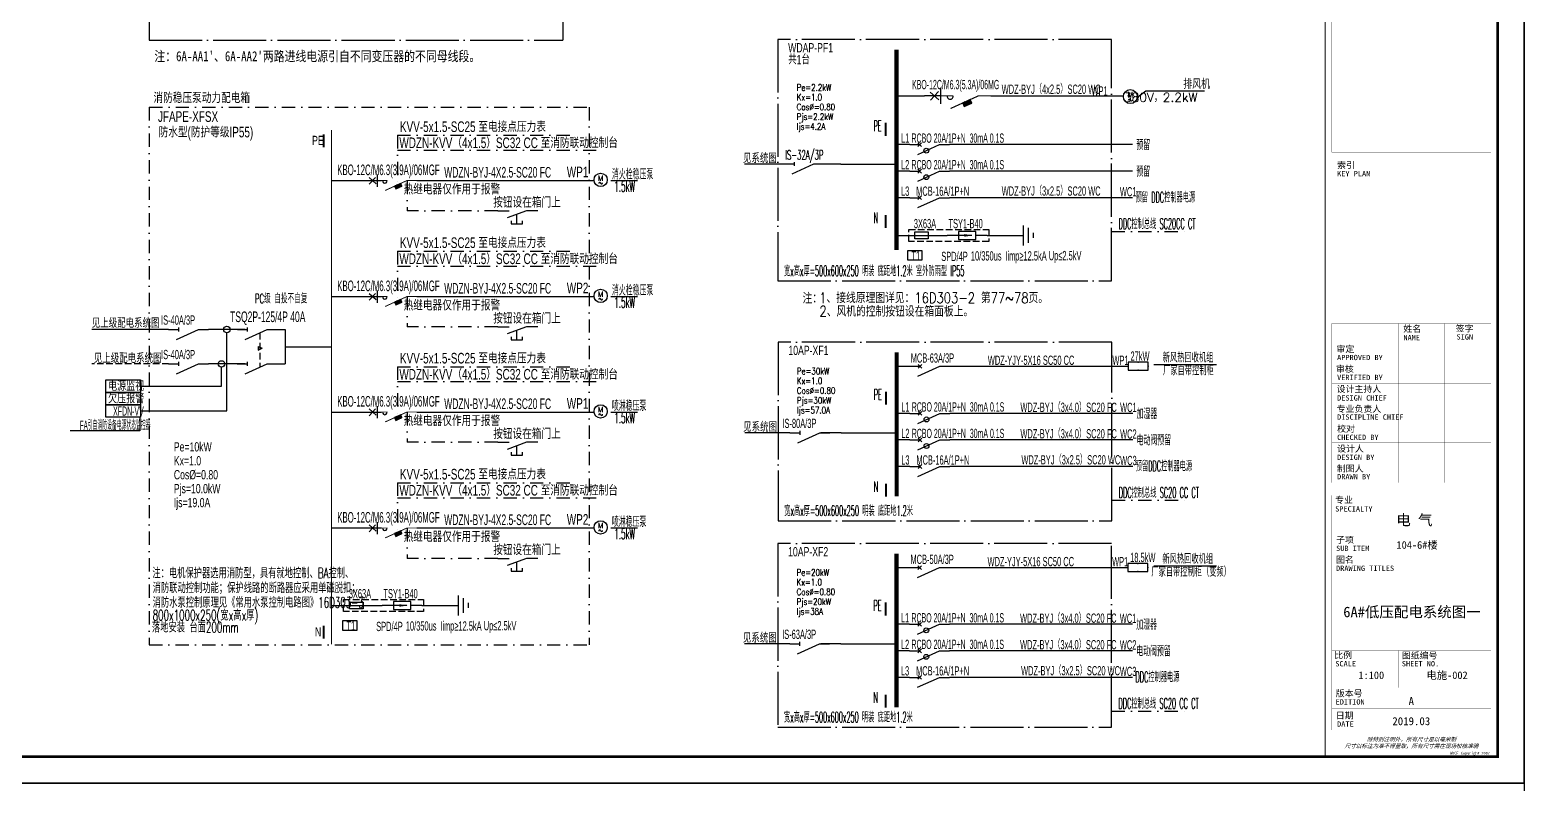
# Model space of a CAD drawing. Extents: x -127004 to 341119, y -13158 to 456864.
# Drawn here: x -37617 to 18714, y 186961 to 215355 of the extents above; entities that cross this region are included whole.
import ezdxf
from ezdxf.enums import TextEntityAlignment as Align

# ---------------------------------------------------------------- set-up
doc = ezdxf.new("R2010")
doc.units = 0
doc.header["$LTSCALE"] = 1000
for name, pattern in [('CONTINOUS', [0]), ('DASH', [0.35, 0.25, -0.1]), ('DASHDOT', [1, 0.5, -0.25, 0, -0.25]), ('DOTE', [2.42, 2, -0.2, 0.02, -0.2]), ('HIDDEN', [0.375, 0.25, -0.125])]:
    doc.linetypes.add(name, pattern=pattern)
doc.layers.get('0').update_dxf_attribs({"linetype": 'CONTINUOUS'})
doc.layers.get('Defpoints').update_dxf_attribs({"linetype": 'CONTINUOUS'})
for name, color, linetype in [('D-TEXT', 7, 'CONTINUOUS'), ('DIM-箱柜', 3, 'CONTINUOUS'), ('DOTLN', 2, 'DASH'), ('DQ', 7, 'CONTINOUS'), ('EL-1', 4, 'DASH'), ('EL-TEXT', 3, 'CONTINUOUS'), ('ELEMENT', 3, 'CONTINUOUS'), ('EQUIP-动力', 3, 'CONTINUOUS'), ('EQUIP-箱柜', 3, 'CONTINUOUS'), ('EQUIP-通讯', 3, 'CONTINUOUS'), ('SHEBEI', 7, 'CONTINUOUS'), ('SIG_TEXT', 7, 'CONTINUOUS'), ('SL', 6, 'CONTINUOUS'), ('TEL_TEXT', 3, 'CONTINUOUS'), ('TEL_TITLE', 7, 'CONTINUOUS'), ('WIRE', 4, 'CONTINUOUS'), ('WIRE-照明', 1, 'CONTINUOUS'), ('内审意见修改', 2, 'CONTINUOUS'), ('字', 7, 'CONTINUOUS')]:
    doc.layers.add(name, color=color, linetype=linetype)
doc.layers.add('内审要求修改2.10', color=6, linetype='CONTINUOUS', plot=False)
doc.styles.add('_COMPLEX', font='ros.shx', dxfattribs={"width": 0.6, "bigfont": 'jd.shx'})
doc.styles.add('_HZTXT', font='ROMANS2', dxfattribs={"width": 0.8, "bigfont": 'HZDF2'})
doc.styles.add('_TCH_DIM', font='SIMPLEX', dxfattribs={"bigfont": 'GBCBIG'})
doc.styles.add('_TCH_LABEL', font='COMPLEX', dxfattribs={"bigfont": 'GBCBIG'})
doc.styles.add('_TEL_DIM', font='ROMANS2', dxfattribs={"width": 0.8, "height": 3.5, "bigfont": 'HZDF2'})
doc.styles.add('B', font='ROMANS2', dxfattribs={"width": 0.8, "bigfont": 'HZDF2'})
doc.styles.add('DIM_FONT', font='ROMANS', dxfattribs={"bigfont": 'HZTXT'})
doc.styles.add('HZDX', font='ros.shx', dxfattribs={"width": 0.75, "height": 500, "bigfont": 'jd.shx'})
doc.styles.get("Standard").update_dxf_attribs({"font": 'GBENOR', "bigfont": 'GBCBIG'})
doc.styles.add('华文细黑', font='STXIHEI.TTF')
doc.styles.add('图签信息$0$hwxh', font='STXIHEI.TTF')
doc.styles.add('图签信息$0$华文细黑', font='STXIHEI.TTF', dxfattribs={"height": 10})
doc.styles.add('黑体', font='simhei.ttf', dxfattribs={"width": 0.8})

# ---------------------------------------------------------------- blocks, each defined once
blk = doc.blocks.new('$element$00000525')
for points in [[(0, 0), (0, -0.25)], [(-0.25, -0.2), (0, -0.75), (0, -1)], [(-0.047, -0.203), (0.047, -0.297)], [(0.047, -0.203), (-0.047, -0.297)]]:
    blk.add_lwpolyline(points)
blk.add_circle((-0.151, -0.417), 0.0615)
at = {"flags": 9}
blk.add_attdef('S', (0, 0), '', height=0.00000667, dxfattribs=at)
blk = doc.blocks.new('M_M7')
for p, q in [((-0.25, -0.2), (0, -0.75)), ((-0.047, -0.297), (0.047, -0.203)), ((-0.047, -0.203), (0.047, -0.297))]:
    blk.add_line(p, q)
for points in [[(0, 0), (0, -0.25)], [(0, -0.75), (0, -1)]]:
    blk.add_lwpolyline(points)
at = {"width": 0.8, "flags": 9}
blk.add_attdef('S', (0.25, -0.5), '', height=0.2, dxfattribs=at)
blk = doc.blocks.new('SADF AGF AERG AER GER')
at = {"layer": 'DIM-箱柜'}
blk.add_lwpolyline([(-462150, -1228514), (-378050, -1228514), (-378050, -1287914), (-462150, -1287914)], close=True, dxfattribs=at)
blk = doc.blocks.new('$equip$00001413')
for p, q in [((0.75, 0.6), (-0.75, 0.6)), ((-0.75, 0.6), (-0.75, 0)), ((-0.75, 0), (0.75, 0)), ((0.75, 0), (0.75, 0.6))]:
    blk.add_line(p, q)
for p in [(-0.75, 0.3), (0, 0.6), (0, 0), (0.75, 0.3)]:
    blk.add_point(p)
at = {"style": '_TCH_LABEL', "flags": 9}
blk.add_attdef('A', (0, 0), '', height=0.00002, dxfattribs=at)
blk = doc.blocks.new('A$C6873132B')
at = {"layer": 'DIM-箱柜'}
blk.add_blockref('SADF AGF AERG AER GER', (378050, 1287914), dxfattribs=at)
blk = doc.blocks.new('M_M8')
for p, q in [((-0.25, -0.2), (0, -0.75)), ((0.05, -0.25), (-0.05, -0.25))]:
    blk.add_line(p, q)
for points in [[(0, 0), (0, -0.25)], [(0, -0.75), (0, -1)]]:
    blk.add_lwpolyline(points)
at = {"style": 'DIM_FONT', "width": 0.8, "flags": 9}
blk.add_attdef('S', (0.25, -0.5), '', height=0.2, dxfattribs=at)
blk = doc.blocks.new('$element$00000577')
at = {"const_width": 0.0233}
for points in [[(0, 0), (0, -0.25)], [(-0.25, -0.2), (0, -0.75), (0, -1)]]:
    blk.add_lwpolyline(points, dxfattribs=at)
blk.add_arc((-0.008, -0.192), 0.0589, 81.8699, 278.1301)
at = {"flags": 9}
blk.add_attdef('S', (0, 0), '', height=0.00000667, dxfattribs=at)
blk = doc.blocks.new('A$C06496FC3')
h = blk.add_hatch()
h.set_pattern_fill('ANSI31', color=256, scale=10, style=0)
h.set_pattern_definition([(45, (-201584.4355, -30791.5509), (-0.707106781, 0.707106781), [])])
h.paths.add_polyline_path([(-567, -212), (-614, -109), (-841, -212), (-794, -315)])
blk.add_lwpolyline([(-794, -315), (-567, -212), (-614, -109), (-841, -212)], close=True)
at = {"layer": 'DQ'}
for p, q in [((-1500, 0), (-1979, 0)), ((-1810, 115), (-1545, -119)), ((-1555, 133), (-1796, -124)), ((-1500, 225), (-1500, -234))]:
    blk.add_line(p, q, dxfattribs=at)
at = {"layer": 'ELEMENT', "xscale": 1500, "yscale": 1500, "zscale": 1500, "rotation": 90}
blk.add_blockref('$element$00000577', (-1500, 0), dxfattribs=at)
blk = doc.blocks.new('$equip$00001811')
blk.add_circle((0, 0), 0.5)
for centre, radius, start, end in [((-0.07, -0.27), 0.0768, 17.2272, 184.2164), ((0.07, -0.23), 0.0769, 197.2591, 5.1179)]:
    blk.add_arc(centre, radius, start, end)
at = {"color": 7, "style": '_TEL_DIM'}
blk.add_attdef('$TEXT$', text='', height=0.4, dxfattribs=at).set_placement((0, 0.14), align=Align.MIDDLE_CENTER)
at = {"color": 7, "style": '_TEL_DIM', "flags": 1}
blk.add_attdef('A', text='', height=0.00002, dxfattribs=at).set_placement((0, 0), align=Align.MIDDLE_CENTER)
blk = doc.blocks.new('$element$00000544')
at = {"color": 0}
for points in [[(-0.25, -0.333), (-0.324, -0.333), (-0.324, -0.617), (-0.25, -0.617)], [(0, -1), (0, -0.721), (-0.176, -0.235)], [(0, 0), (0, -0.283)], [(-0.324, -0.478), (-0.087, -0.478)]]:
    blk.add_lwpolyline(points, dxfattribs=at)
at = {"color": 0, "flags": 9}
blk.add_attdef('S', (0, 0), '', height=0.00000667, dxfattribs=at)
blk = doc.blocks.new('M_M24')
for p, q in [((-0.25, -0.375), (0.25, -0.375)), ((-0.1875, -0.5), (0.1875, -0.5)), ((-0.0625, -0.625), (0.0625, -0.625))]:
    blk.add_line(p, q)
blk.add_lwpolyline([(0, 0), (0, -0.375)])
at = {"width": 0.8, "flags": 9}
blk.add_attdef('S', (0.25, -0.5), '', height=0.2, dxfattribs=at)
blk = doc.blocks.new('M_M17')
for p, q in [((-0.1, -0.717), (-0.1, -0.283)), ((-0.1, -0.283), (0.1, -0.283)), ((0.1, -0.283), (0.1, -0.717)), ((0.1, -0.717), (-0.1, -0.717)), ((0, -0.383), (0, -0.717))]:
    blk.add_line(p, q)
for points in [[(0, 0), (0, -0.283)], [(0, -0.717), (0, -1)]]:
    blk.add_lwpolyline(points)
for points in [[(-0.033, -0.567), (0.033, -0.567), (0, -0.367), (0.033, -0.567)], [(0.033, -0.567), (0, -0.367), (-0.033, -0.567), (0.033, -0.567)], [(0, -0.367), (-0.033, -0.567), (0.033, -0.567), (0, -0.367)]]:
    blk.add_solid(points)
at = {"width": 0.8, "flags": 9}
blk.add_attdef('S', (0.25, -0.5), '', height=0.2, dxfattribs=at)
blk = doc.blocks.new('T1')
at = {"layer": 'DOTLN', "linetype": 'DASH', "elevation": -4260}
blk.add_lwpolyline([(42028, 231032), (45043, 231032), (45043, 230576), (42028, 230576)], close=True, dxfattribs=at)
at = {"layer": 'ELEMENT', "elevation": -4260}
blk.add_lwpolyline([(42254, 230674), (42254, 230934), (42764, 230934), (42764, 230674)], close=True, dxfattribs=at)
at = {"layer": 'TEL_TEXT', "ltscale": 2}
blk.add_lwpolyline([(41994, 230241), (42528, 230241), (42528, 229865), (41994, 229865)], close=True, dxfattribs=at)
at = {"layer": 'WIRE-照明'}
for p, q in [((41567, 230804), (42330, 230804)), ((42330, 230804), (43480, 230804)), ((44980, 230804), (45793, 230804))]:
    blk.add_line(p, q, dxfattribs=at)
at = {"layer": 'ELEMENT', "yscale": 1500, "zscale": 1500}
for name, p, xscale, rotation in [('M_M24', (45793, 230804), 1500, 90), ('M_M17', (44980, 230804), -1500, 270)]:
    blk.add_blockref(name, p, dxfattribs=dict(at, xscale=xscale, rotation=rotation))
at = {"layer": 'TEL_TEXT', "ltscale": 2, "style": '_COMPLEX'}
for s, width, p in [('3X63A      TSY1-B40', 0.5, (42222, 231075)), ('T1', 0.6, (42135, 229861)), ('SPD/4P', 0.6, (43255, 229838)), ('10/350us', 0.6, (44372, 229857)), ('Iimp≥12.5kA', 0.6, (45671, 229858)), ('Up≤2.5kV', 0.6, (47309, 229868))]:
    blk.add_text(s, height=350, dxfattribs=dict(at, width=width)).set_placement(p)
blk = doc.blocks.new('图签信息$0$WDCE Copyright200X')
at = {"const_width": 0.016}
blk.add_lwpolyline([(-10.6, 1.26, 1), (-11.4, 1.26, 1)], format="xyb", close=True, dxfattribs=at)
at = {"style": '图签信息$0$华文细黑'}
for s, p in [('WDCE ', (-11.46, 0.5)), ('     Copyright ', (-3.51, 0.5))]:
    blk.add_text(s, height=1, dxfattribs=at).set_placement(p, align=Align.BOTTOM_RIGHT)
blk.add_text('c', height=0.6, dxfattribs=at).set_placement((-11.04, 1.35), align=Align.MIDDLE_CENTER)
blk.add_attdef('200X', text='', height=1, dxfattribs=at).set_placement((-0.45, 0.5), align=Align.BOTTOM_RIGHT)
blk = doc.blocks.new('图签信息$0$logo2')
h = blk.add_hatch(color=7)
h.paths.add_polyline_path([(19.02, -7.36), (15.84, -7.36), (15.84, -3.97), (18.97, -3.97), (18.97, -4.24), (16.46, -4.24), (16.46, -5.45), (18.81, -5.45), (18.81, -5.69), (16.47, -5.69), (16.47, -7.12), (19.02, -7.12)])
edge = h.paths.add_edge_path()
edge.add_spline(control_points=[(15.26, -4.21), (15.26, -4.21), (15.13, -4.65), (15.13, -4.65), (15.13, -4.65), (14.62, -4.1), (13.73, -4.1), (13.04, -4.1), (12.07, -4.54), (12.08, -5.62), (12.08, -6.49), (12.77, -7.16), (13.73, -7.17), (14.66, -7.17), (15.23, -6.68), (15.23, -6.68), (15.23, -6.68), (15.16, -7.11), (15.16, -7.11), (13.63, -7.7), (11.42, -7.29), (11.41, -5.64), (11.4, -3.72), (14.16, -3.66), (15.26, -4.21)], knot_values=[0, 0, 0, 0, 1, 1, 1, 2, 2, 2, 3, 3, 3, 4, 4, 4, 5, 5, 5, 6, 6, 6, 7, 7, 7, 8, 8, 8, 8], degree=3, periodic=0)
edge = h.paths.add_edge_path(flags=16)
edge.add_spline(control_points=[(10.23, -5.57), (10.23, -5.16), (10.12, -4.83), (9.9, -4.58), (9.63, -4.27), (9.23, -4.12), (8.69, -4.12), (8.69, -4.12), (7.64, -4.12), (7.64, -4.12), (7.64, -4.12), (7.64, -7.1), (7.64, -7.1), (7.64, -7.1), (8.66, -7.1), (8.66, -7.1), (9.13, -7.1), (9.52, -6.93), (9.82, -6.6), (10.09, -6.31), (10.23, -5.96), (10.23, -5.57)], knot_values=[0, 0, 0, 0, 1, 1, 1, 2, 2, 2, 3, 3, 3, 4, 4, 4, 5, 5, 5, 6, 6, 6, 7, 7, 7, 7], degree=3, periodic=0)
edge = h.paths.add_edge_path()
edge.add_spline(control_points=[(10.92, -5.51), (10.92, -5.96), (10.72, -6.37), (10.34, -6.72), (9.92, -7.1), (9.41, -7.29), (8.82, -7.29), (8.82, -7.29), (7.03, -7.29), (7.03, -7.29), (7.03, -7.29), (7.03, -3.92), (7.03, -3.92), (7.03, -3.92), (9.1, -3.92), (9.1, -3.92), (9.59, -3.92), (10.01, -4.06), (10.36, -4.34), (10.73, -4.64), (10.92, -5.03), (10.92, -5.51)], knot_values=[0, 0, 0, 0, 1, 1, 1, 2, 2, 2, 3, 3, 3, 4, 4, 4, 5, 5, 5, 6, 6, 6, 7, 7, 7, 7], degree=3, periodic=0)
at = {"lineweight": 0}
blk.add_lwpolyline([(19.02, -7.36), (15.84, -7.36), (15.84, -3.97), (18.97, -3.97), (18.97, -4.24), (16.46, -4.24), (16.46, -5.45), (18.81, -5.45), (18.81, -5.69), (16.47, -5.69), (16.47, -7.12), (19.02, -7.12), (19.02, -7.36)], dxfattribs=at)
for points, knots in [([(10.92, -5.51), (10.92, -5.96), (10.72, -6.37), (10.34, -6.72), (9.92, -7.1), (9.41, -7.29), (8.82, -7.29), (8.82, -7.29), (7.03, -7.29), (7.03, -7.29), (7.03, -7.29), (7.03, -3.92), (7.03, -3.92), (7.03, -3.92), (9.1, -3.92), (9.1, -3.92), (9.59, -3.92), (10.01, -4.06), (10.36, -4.34), (10.73, -4.64), (10.92, -5.03), (10.92, -5.51)], [0, 0, 0, 0, 1, 1, 1, 2, 2, 2, 3, 3, 3, 4, 4, 4, 5, 5, 5, 6, 6, 6, 7, 7, 7, 7]), ([(15.26, -4.21), (15.26, -4.21), (15.13, -4.65), (15.13, -4.65), (15.13, -4.65), (14.62, -4.1), (13.73, -4.1), (13.04, -4.1), (12.07, -4.54), (12.08, -5.62), (12.08, -6.49), (12.77, -7.16), (13.73, -7.17), (14.66, -7.17), (15.23, -6.68), (15.23, -6.68), (15.23, -6.68), (15.16, -7.11), (15.16, -7.11), (13.63, -7.7), (11.42, -7.29), (11.41, -5.64), (11.4, -3.72), (14.16, -3.66), (15.26, -4.21)], [0, 0, 0, 0, 1, 1, 1, 2, 2, 2, 3, 3, 3, 4, 4, 4, 5, 5, 5, 6, 6, 6, 7, 7, 7, 8, 8, 8, 8]), ([(10.23, -5.57), (10.23, -5.16), (10.12, -4.83), (9.9, -4.58), (9.63, -4.27), (9.23, -4.12), (8.69, -4.12), (8.69, -4.12), (7.64, -4.12), (7.64, -4.12), (7.64, -4.12), (7.64, -7.1), (7.64, -7.1), (7.64, -7.1), (8.66, -7.1), (8.66, -7.1), (9.13, -7.1), (9.52, -6.93), (9.82, -6.6), (10.09, -6.31), (10.23, -5.96), (10.23, -5.57)], [0, 0, 0, 0, 1, 1, 1, 2, 2, 2, 3, 3, 3, 4, 4, 4, 5, 5, 5, 6, 6, 6, 7, 7, 7, 7])]:
    blk.add_open_spline(points, degree=3, knots=knots, dxfattribs=at)
blk = doc.blocks.new('图签信息$0$logo1')
h = blk.add_hatch(color=8)
edge = h.paths.add_edge_path()
edge.add_spline(control_points=[(3.86, -5.21), (3.63, -5.88), (3.39, -6.56), (3.39, -6.56), (3.39, -6.56), (2.5, -3.91), (2.5, -3.91), (2.5, -3.91), (1.8, -3.91), (1.69, -3.91), (2.02, -4.39), (2.95, -7.27), (2.95, -7.27), (2.95, -7.27), (3.44, -7.27), (3.44, -7.27), (3.44, -7.27), (4.03, -5.66), (4.03, -5.66), (4.03, -5.66), (3.86, -5.21), (3.86, -5.21)], knot_values=[0, 0, 0, 0, 1, 1, 1, 2, 2, 2, 3, 3, 3, 4, 4, 4, 5, 5, 5, 6, 6, 6, 7, 7, 7, 7], degree=3, periodic=0)
h = blk.add_hatch(color=7)
edge = h.paths.add_edge_path()
edge.add_spline(control_points=[(6.04, -3.91), (6.09, -4.1), (5.2, -6.56), (5.2, -6.56), (5.2, -6.56), (4.3, -3.91), (4.3, -3.91), (4.3, -3.91), (3.6, -3.91), (3.49, -3.91), (3.82, -4.39), (4.75, -7.27), (4.75, -7.27), (4.75, -7.27), (5.24, -7.27), (5.24, -7.27), (5.24, -7.27), (6.33, -4.3), (6.33, -4.3), (6.33, -4.3), (6.48, -3.91), (6.48, -3.91), (6.48, -3.91), (6.21, -3.91), (6.04, -3.91)], knot_values=[0, 0, 0, 0, 1, 1, 1, 2, 2, 2, 3, 3, 3, 4, 4, 4, 5, 5, 5, 6, 6, 6, 7, 7, 7, 8, 8, 8, 8], degree=3, periodic=0)
at = {"color": 8, "lineweight": 0}
blk.add_open_spline([(3.86, -5.21), (3.63, -5.88), (3.39, -6.56), (3.39, -6.56), (3.39, -6.56), (2.5, -3.91), (2.5, -3.91), (2.5, -3.91), (1.8, -3.91), (1.69, -3.91), (2.02, -4.39), (2.95, -7.27), (2.95, -7.27), (2.95, -7.27), (3.44, -7.27), (3.44, -7.27), (3.44, -7.27), (4.03, -5.66), (4.03, -5.66), (4.03, -5.66), (3.86, -5.21), (3.86, -5.21)], degree=3, knots=[0, 0, 0, 0, 1, 1, 1, 2, 2, 2, 3, 3, 3, 4, 4, 4, 5, 5, 5, 6, 6, 6, 7, 7, 7, 7], dxfattribs=at)
at = {"lineweight": 0}
blk.add_open_spline([(6.04, -3.91), (6.09, -4.1), (5.2, -6.56), (5.2, -6.56), (5.2, -6.56), (4.3, -3.91), (4.3, -3.91), (4.3, -3.91), (3.6, -3.91), (3.49, -3.91), (3.82, -4.39), (4.75, -7.27), (4.75, -7.27), (4.75, -7.27), (5.24, -7.27), (5.24, -7.27), (5.24, -7.27), (6.33, -4.3), (6.33, -4.3), (6.33, -4.3), (6.48, -3.91), (6.48, -3.91), (6.48, -3.91), (6.21, -3.91), (6.04, -3.91)], degree=3, knots=[0, 0, 0, 0, 1, 1, 1, 2, 2, 2, 3, 3, 3, 4, 4, 4, 5, 5, 5, 6, 6, 6, 7, 7, 7, 8, 8, 8, 8], dxfattribs=at)
blk.add_blockref('图签信息$0$logo2', (0, 0))
blk = doc.blocks.new('图签信息$0$时间-logo')
at = {"layer": 'Defpoints', "lineweight": 0}
blk.add_lwpolyline([(0, -23.46), (-21.17, -23.46), (-21.17, 0), (0, 0), (0, -23.46)], dxfattribs=at)
blk.add_blockref('图签信息$0$logo1', (-20.97, 0))
at = {"style": '图签信息$0$hwxh'}
for s, height, p in [('华通设计顾问工程有限公司 ', 1.15, (-19.73, -9.05)), ('WALTON DESIGN & CONSULTING ENGINEERING CO., LTD.', 0.5, (-19.5, -10.1)), ('地址:北京市西城区西直门南小街135号西派国际3号楼 100035', 0.5, (-19.48, -11.94)), ('Address: Building No.3 C-Park, No.135 Xizhimen South Street, ', 0.47, (-19.48, -12.83)), ('Xicheng District, Beijing 100035, China ', 0.47, (-16.69, -13.72)), ('电话 Tel：                        （8610）83957395 ', 0.5, (-19.56, -14.91)), ('传真 Fax：                      （8610）83957590 ', 0.5, (-19.48, -15.8)), ('主页 Web：                      www.WDCE.com ', 0.5, (-19.48, -16.69)), ('邮件 E-mail：                    office@WDCE.com ', 0.5, (-19.48, -17.58)), ('资质号 Licence No.：    建筑甲级 A111010265 ', 0.5, (-19.48, -18.47)), ('   规划甲级 101195', 0.5, (-12.6, -19.36))]:
    blk.add_text(s, height=height, dxfattribs=at).set_placement(p)
blk = doc.blocks.new('图签信息')
at = {"const_width": 0.5}
for points in [[(-65, 574), (-65, 500.5), (0, 500.5), (0, 574)], [(-65, 0), (0, 0), (0, 500.5), (-65, 500.5)]]:
    blk.add_lwpolyline(points, close=True, dxfattribs=at)
at = {"const_width": 0.05}
for points in [[(-65, 566.5), (0, 566.5)], [(-39.14, 566.5), (-39.14, 500.5)], [(-19.1, 566.5), (-19.1, 500.5)], [(-65, 560.5), (0, 560.5)], [(-65, 554.5), (0, 554.5)], [(-65, 548.5), (0, 548.5)], [(-65, 542.5), (0, 542.5)], [(-65, 536.5), (0, 536.5)], [(-65, 530.5), (0, 530.5)], [(-65, 524.5), (0, 524.5)], [(-65, 518.5), (0, 518.5)], [(-65, 512.5), (0, 512.5)], [(-65, 512.5), (0, 512.5)], [(-65, 506.5), (0, 506.5)], [(-65, 500.5), (0, 500.5)], [(-62.5, 450.87), (-2.5, 450.87)], [(-62.5, 440.87), (-2.5, 440.87)], [(-2.5, 407.85), (-2.5, 436.12), (-62.5, 436.12), (-62.5, 407.85)], [(-62.5, 407.85), (-2.5, 407.85)], [(-62.5, 404.92), (-62.5, 227.83)], [(-62.5, 404.92), (-2.5, 404.92)], [(-62.5, 227.83), (-2.5, 227.83), (-2.5, 404.92)], [(-57.5, 338.36), (-7.5, 338.36)], [(-57.5, 288.83), (-7.5, 288.83)], [(-57.5, 234.85), (-7.5, 234.85)], [(-62.5, 227.83), (-2.5, 227.83)], [(-62.5, 217.74), (-2.5, 217.74)], [(-62.5, 103.26), (-2.5, 103.26), (-2.5, 163.26), (-62.5, 163.26), (-62.5, 103.26)], [(-37.5, 163.26), (-37.5, 103.26)], [(-20, 163.26), (-20, 103.26)], [(-62.5, 155.76), (-2.5, 155.76)], [(-62.5, 148.26), (-2.5, 148.26)], [(-62.5, 140.76), (-2.5, 140.76)], [(-62.5, 133.26), (-2.5, 133.26)], [(-62.5, 125.76), (-2.5, 125.76)], [(-62.5, 118.26), (-2.5, 118.26)], [(-62.5, 110.76), (-2.5, 110.76)], [(-62.5, 98.5), (-2.5, 98.5), (-2.5, 10), (-62.5, 10), (-62.5, 98.5)], [(-62.5, 83.5), (-2.5, 83.5)], [(-62.5, 76), (-2.5, 76)], [(-62.5, 40), (-2.5, 40)], [(-37.5, 40), (-37.5, 26)], [(-62.5, 26), (-2.5, 26)], [(-62.5, 18), (-2.5, 18)]]:
    blk.add_lwpolyline(points, dxfattribs=at)
at = {"ltscale": 0.001, "xscale": 2.834689937531525, "yscale": 2.834689937531525, "zscale": 2.834689937531525}
blk.add_blockref('图签信息$0$时间-logo', (-2.5, 404.92), dxfattribs=at)
blk.add_blockref('图签信息$0$WDCE Copyright200X', (-2.5, 0)).add_auto_attribs({'200X': '2007'})
at = {"style": '图签信息$0$华文细黑'}
for s, height, p in [('COUNTERSIGN', 2, (-32.5, 569.6)), ('会签栏', 2.4, (-32.5, 573))]:
    blk.add_text(s, height=height, dxfattribs=at).set_placement(p, align=Align.TOP_CENTER)
for s, height, p in [('签字', 2.4, (-37.22, 564.63)), ('SIGN', 2, (-30.32, 563.88)), ('日期', 2.4, (-17.79, 564.58)), ('DATE', 2, (-10.96, 563.7)), ('总图', 2.4, (-63, 559.5)), ('建筑', 2.4, (-63, 553.5)), ('结构', 2.4, (-63, 547.5)), ('给排水', 2.4, (-63, 541.5)), ('暖通', 2.4, (-63, 535.5)), ('电气', 2.4, (-63, 529.5)), ('景观', 2.4, (-63, 523.5)), ('室内', 2.4, (-63, 517.5)), ('方案', 2.4, (-63, 511.5)), ('绿色', 2.4, (-63, 505.5)), ('项目名称', 2.4, (-60.5, 498)), ('PROJECT NAME', 2, (-60.5, 494.08)), ('设计号', 2.4, (-60.54, 457.48)), ('PROJECT NO.', 2, (-60.5, 453.97)), ('阶段', 2.4, (-60.5, 447.47)), ('STAGE', 2, (-60.5, 443.97)), ('委托方', 2, (-60.9, 434.86)), ('CLIENT', 2, (-60.9, 431.86)), ('设计方', 2, (-60.5, 403.83)), ('DESIGNER', 2, (-60.5, 400.83)), ('KEY PLAN', 2, (-60.5, 220.74)), ('索引', 2.4, (-60.5, 224.14)), ('姓名', 2.4, (-35.5, 162.47)), ('NAME', 2, (-35.5, 158.96)), ('签字', 2.4, (-15.81, 162.57)), ('SIGN', 2, (-15.5, 159.2)), ('审定', 2.4, (-60.73, 154.81)), ('审核', 2.4, (-60.95, 147.29)), ('APPROVED BY', 2, (-60.5, 151.44)), ('VERIFIED BY', 2, (-60.5, 143.91)), ('设计主持人', 2.4, (-60.68, 139.76)), ('DESIGN CHIEF', 2, (-60.5, 136.19)), ('专业负责人', 2.4, (-60.67, 132.26)), ('校对', 2.4, (-60.5, 124.76)), ('DISCIPLINE CHIEF', 2, (-60.5, 128.98)), ('CHECKED BY', 2, (-60.5, 121.37)), ('设计人', 2.4, (-60.5, 117.26)), ('DESIGN BY', 2, (-60.5, 113.83)), ('制图人', 2.4, (-60.61, 109.76)), ('DRAWN BY', 2, (-60.5, 106.5)), ('专业', 2.4, (-61.23, 97.93)), ('SPECIALTY', 2, (-61.23, 94.38)), ('SUB ITEM', 2, (-60.88, 79.5)), ('子项', 2.4, (-60.88, 82.92)), ('图名', 2.4, (-60.91, 75.41)), ('DRAWING TITLES', 2, (-60.91, 72)), ('比例', 2.4, (-61.56, 39.42)), ('图纸编号', 2.4, (-36.1, 39.32)), ('SCALE', 2, (-61.19, 36)), ('SHEET NO.', 2, (-36.1, 36)), ('版本号', 2.4, (-61, 25.03)), ('EDITION', 2, (-61.06, 21.61)), ('日期', 2.4, (-61, 16.68)), ('DATE', 2, (-60.5, 13.26))]:
    blk.add_text(s, height=height, dxfattribs=at).set_placement(p, align=Align.TOP_LEFT)
for s, p in [('SITE PLAN', (-40.06, 557.7)), ('ARCHITECTURE', (-40.06, 552.7)), ('STRUCTURE', (-40.06, 546.7)), ('WATER', (-40.06, 540.7)), ('VENTILATION', (-40.06, 534.7)), ('ELECTRIC', (-40.14, 528.89)), ('LANDSCAPE', (-40.14, 522.89)), ('INTERIORS', (-40.14, 516.89)), ('PLAN', (-40.14, 510.89)), ('GREEN', (-40.14, 504.89))]:
    blk.add_text(s, height=1.5, dxfattribs=at).set_placement(p, align=Align.TOP_RIGHT)
at = {"color": 4, "style": '图签信息$0$华文细黑', "width": 0.75}
for s, p in [('通州区台湖镇104、109地块', (-32.5, 480.78)), ('F3其他类多功能用地项目', (-32.5, 470.91))]:
    blk.add_text(s, height=4.5, dxfattribs=at).set_placement(p, align=Align.CENTER)
at = {"color": 4, "style": '图签信息$0$华文细黑'}
for s, p in [('A', (-32.53, 19.4)), ('2019.03', (-32.53, 11.84))]:
    blk.add_text(s, height=3, dxfattribs=at).set_placement(p, align=Align.CENTER)
at = {"style": '图签信息$0$华文细黑', "oblique": 20}
for s, p in [('除特别注明外，所有尺寸是以毫米制', (-32.5, 6.5)), ('尺寸以标注为准不得量取，所有尺寸需在现场校核准确', (-32.5, 4))]:
    blk.add_text(s, height=1.5, dxfattribs=at).set_placement(p, align=Align.MIDDLE_CENTER)
at = {"color": 4, "ltscale": 0.001, "char_height": 3, "width": 58.4895, "style": '图签信息$0$华文细黑'}
for s, insert, attachment_point in [('通17-03', (-40.06, 455.51), 4), ('施工图', (-40.06, 445.51), 4), ('北京光谷科技园\\P开发建设有限公司', (-32.9, 419.71), 5)]:
    blk.add_mtext(s, dxfattribs=dict(at, insert=insert, attachment_point=attachment_point))
blk = doc.blocks.new('图签-A1')
at = {"color": 2}
blk.add_blockref('图签信息', (0, 0), dxfattribs=at)

msp = doc.modelspace()

# ---------------------------------------------------------------- hatches: boundary and pattern name
h = msp.add_hatch()
h.set_pattern_fill('ANSI31', color=256, scale=10, style=0)
h.set_pattern_definition([(45, (-224608.8851, 178884.4779), (-0.707106781, 0.707106781), [])])
h.paths.add_polyline_path([(-23591, 209464), (-23638, 209567), (-23865, 209464), (-23818, 209361)])
h = msp.add_hatch()
h.set_pattern_fill('ANSI31', color=256, scale=10, style=0)
h.set_pattern_definition([(45, (-224608.8851, 174511.7232), (-0.707106781, 0.707106781), [])])
h.paths.add_polyline_path([(-23591, 205091), (-23638, 205195), (-23865, 205091), (-23818, 204988)])
h = msp.add_hatch()
h.set_pattern_fill('ANSI31', color=256, scale=10, style=0)
h.set_pattern_definition([(45, (-224608.8851, 170158.8445), (-0.707106781, 0.707106781), [])])
h.paths.add_polyline_path([(-23591, 200739), (-23638, 200842), (-23865, 200739), (-23818, 200635)])
h = msp.add_hatch()
h.set_pattern_fill('ANSI31', color=256, scale=10, style=0)
h.set_pattern_definition([(45, (-224608.8851, 165786.0897), (-0.707106781, 0.707106781), [])])
h.paths.add_polyline_path([(-23591, 196366), (-23638, 196469), (-23865, 196366), (-23818, 196263)])

# ---------------------------------------------------------------- linework, layer by layer
at = {"linetype": 'DOTE'}
for p, q in [((3162, 214992), (-9417, 214992)), ((-9417, 214992), (-9417, 205892)), ((3162, 205892), (3162, 214992)), ((-9417, 205892), (3162, 205892)), ((3170, 203584), (-9409, 203584)), ((-9409, 203584), (-9409, 196851)), ((3170, 196851), (3170, 203584)), ((-9409, 196851), (3170, 196851)), ((3159, 195995), (-9420, 195995)), ((-9420, 195995), (-9420, 189071)), ((3159, 189071), (3159, 195995)), ((-9420, 189071), (3159, 189071))]:
    msp.add_line(p, q, dxfattribs=at)
for p, q in [((-24583, 209794), (-24825, 209537)), ((-24825, 209791), (-24560, 209557)), ((-24583, 205421), (-24825, 205164)), ((-24825, 205418), (-24560, 205185)), ((-24583, 201069), (-24825, 200811)), ((-24825, 201065), (-24560, 200832)), ((-24583, 196696), (-24825, 196438)), ((-24825, 196692), (-24560, 196459))]:
    msp.add_line(p, q)
at = {"linetype": 'DASHDOT'}
for p, q in [((-23399, 209676), (-23399, 208533, 0)), ((-19972, 208533, 0), (-23399, 208533, 0)), ((-23399, 205303), (-23399, 204160, 0)), ((-19972, 204160, 0), (-23399, 204160, 0)), ((-23399, 200950), (-23399, 199807, 0)), ((-19972, 199807, 0), (-23399, 199807, 0)), ((-23399, 196578), (-23399, 195434, 0)), ((-19972, 195434, 0), (-23399, 195434, 0))]:
    msp.add_line(p, q, dxfattribs=at)
at = {"linetype": 'Continuous', "const_width": 72.9}
for points in [[(-5350, 211854), (-5350, 211357)], [(-26545, 211421), (-26545, 210924)], [(-5350, 208382), (-5350, 207885)], [(-5342, 201722), (-5342, 201225)], [(-5342, 198250), (-5342, 197753)], [(-5353, 193772), (-5353, 193275)], [(-26545, 192899), (-26545, 192402)], [(-5353, 190300), (-5353, 189804)]]:
    msp.add_lwpolyline(points, dxfattribs=at)
for points in [[(-23818, 209361), (-23591, 209464), (-23638, 209567), (-23865, 209464)], [(-23818, 204988), (-23591, 205091), (-23638, 205195), (-23865, 205091)], [(-23818, 200635), (-23591, 200739), (-23638, 200842), (-23865, 200739)], [(-23818, 196263), (-23591, 196366), (-23638, 196469), (-23865, 196366)]]:
    msp.add_lwpolyline(points, close=True)
for points in [[(-33452, 200989), (-30192, 200989), (-30192, 203936)], [(-33452, 201925), (-30396, 201925), (-30396, 202637)]]:
    msp.add_lwpolyline(points)
at = {"layer": 'DIM-箱柜'}
for p, q in [((4155, 212825), (4453, 213062)), ((4453, 213062), (6661, 213062))]:
    msp.add_line(p, q, dxfattribs=at)
at = {"layer": 'DIM-箱柜', "const_width": 40}
msp.add_lwpolyline([(4139, 212812, 1), (4170, 212837, 1)], format="xyb", close=True, dxfattribs=at)
at = {"layer": 'DQ'}
for p, q in [((-33472, 200755), (-33472, 200242)), ((-33472, 200242), (-36102, 200242))]:
    msp.add_line(p, q, dxfattribs=at)
for points in [[(-34752, 202159), (-33452, 202159), (-33452, 201691), (-34752, 201691)], [(-34752, 201691), (-33452, 201691), (-33452, 201223), (-34752, 201223)], [(-34752, 201223), (-33452, 201223), (-33452, 200755), (-34752, 200755)]]:
    msp.add_lwpolyline(points, close=True, dxfattribs=at)
for centre in [(-30187, 204060), (-30396, 202761)]:
    msp.add_circle(centre, 124, dxfattribs=at)
at = {"layer": 'SHEBEI', "linetype": 'DOTE'}
for p, q in [((-33123, 228486), (-33123, 214972)), ((-17531, 228486), (-17531, 214972)), ((-33123, 214972), (-17531, 214972))]:
    msp.add_line(p, q, dxfattribs=at)
at = {"layer": 'SIG_TEXT'}
for p, q in [((4760, 202739, 0), (7123, 202739, 0)), ((4749, 195150, 0), (7112, 195150, 0))]:
    msp.add_line(p, q, dxfattribs=at)
at = {"layer": 'TEL_TEXT', "linetype": 'DASHDOT'}
for p, q in [((-33120, 212444), (-33123, 192168)), ((-33120, 212444), (-16534, 212444)), ((-16534, 212444), (-16534, 192168)), ((-23763, 211384), (-17231, 211384)), ((-23763, 211384), (-23763, 209386)), ((-23763, 210820), (-16173, 210820)), ((-23763, 207012), (-17231, 207012)), ((-23763, 207012), (-23763, 205014)), ((-23763, 206447), (-16173, 206447)), ((-23763, 202659), (-17231, 202659)), ((-23763, 202659), (-23763, 200661)), ((-23763, 202094), (-16173, 202094)), ((-23763, 198286), (-17231, 198286)), ((-23763, 198286), (-23763, 196288)), ((-23763, 197721), (-16173, 197721)), ((-33123, 192168), (-16534, 192168))]:
    msp.add_line(p, q, dxfattribs=at)
at = {"layer": 'TEL_TEXT', "ltscale": 2}
for p, q in [((-15717, 209676), (-14707, 209676)), ((-15717, 205303), (-14707, 205303)), ((-15717, 200950), (-14707, 200950)), ((-15717, 196578), (-14707, 196578))]:
    msp.add_line(p, q, dxfattribs=at)
at = {"layer": 'TEL_TITLE'}
msp.add_lwpolyline([(-65386, 186961), (18714, 186961), (18714, 246361), (-65386, 246361)], close=True, dxfattribs=at)
at = {"layer": 'TEL_TITLE', "const_width": 100}
msp.add_lwpolyline([(-62886, 187961), (17714, 187961), (17714, 245361), (-62886, 245361)], close=True, dxfattribs=at)
at = {"layer": 'WIRE', "color": 7, "linetype": 'DASHDOT'}
for points in [[(3162, 207758), (6090, 207758)], [(3170, 197626), (6098, 197626)], [(3159, 189677), (6087, 189677)]]:
    msp.add_lwpolyline(points, dxfattribs=at)
at = {"layer": 'WIRE-照明'}
for p, q in [((-4948, 212867), (-3894, 212867)), ((-1384, 212867), (3593, 212867)), ((-4448, 211029, 0), (-4948, 211029)), ((3952, 211029), (-2948, 211029)), ((-7042, 210297), (-5511, 210297)), ((-5511, 210297), (-4948, 210297)), ((-23024, 209676), (-16359, 209676)), ((-4448, 210029, 0), (-4948, 210029)), ((3952, 210029), (-2948, 210029)), ((-4448, 209029, 0), (-4948, 209029)), ((3952, 209029), (-2948, 209029)), ((-23024, 205303), (-16359, 205303)), ((-32386, 204060), (-35281, 204060)), ((-29503, 204060), (-30886, 204060)), ((-28295, 204060), (-27999, 204060)), ((-27999, 204060), (-27999, 202761)), ((-29014, 203424), (-29014, 203277)), ((-29014, 203424), (-28854, 203351)), ((-29014, 203277), (-28854, 203351)), ((-29499, 202761), (-30886, 202761)), ((-28300, 202761), (-27999, 202761)), ((-4940, 202676), (-4097, 202676)), ((-2972, 202676), (3789, 202676)), ((-23024, 200950), (-16359, 200950)), ((-4440, 200897, 0), (-4940, 200897)), ((3960, 200897), (-2940, 200897)), ((-7034, 200165), (-5503, 200165)), ((-5503, 200165), (-4940, 200165)), ((-4440, 199897, 0), (-4940, 199897)), ((3960, 199897), (-2940, 199897)), ((-4440, 198897, 0), (-4940, 198897)), ((3960, 198897), (-2940, 198897)), ((-23024, 196578), (-16359, 196578)), ((-4950, 195087), (-4108, 195087)), ((-2983, 195087), (3778, 195087)), ((-4450, 192947, 0), (-4950, 192947)), ((3949, 192947), (-2950, 192947)), ((-7044, 192215), (-5514, 192215)), ((-5514, 192215), (-4950, 192215)), ((-4450, 191947, 0), (-4950, 191947)), ((3949, 191947), (-2950, 191947)), ((-4450, 190947, 0), (-4950, 190947)), ((3949, 190947), (-2950, 190947))]:
    msp.add_line(p, q, dxfattribs=at)
at = {"layer": 'WIRE-照明', "linetype": 'Continuous'}
for p, q in [((-9101, 210297), (-10673, 210297)), ((-7042, 210297), (-7801, 210297)), ((-26249, 209676), (-24355, 209676)), ((-24524, 209901), (-24524, 209442)), ((-26249, 205303), (-24355, 205303)), ((-24524, 205528), (-24524, 205069)), ((-27999, 203410), (-26248, 203410)), ((-24524, 201175), (-24524, 200716)), ((-26249, 200950), (-24355, 200950)), ((-8963, 200165), (-10665, 200165)), ((-7034, 200165), (-7793, 200165)), ((-24524, 196803), (-24524, 196344)), ((-26249, 196578), (-24355, 196578)), ((-8973, 192215), (-10676, 192215)), ((-7044, 192215), (-7803, 192215))]:
    msp.add_line(p, q, dxfattribs=at)
at = {"layer": 'WIRE-照明', "linetype": 'HIDDEN'}
msp.add_line((-28952, 203932), (-28952, 202633), dxfattribs=at)
at = {"layer": 'WIRE-照明', "linetype": 'DASH'}
msp.add_line((-32386, 202761), (-35281, 202761, 0), dxfattribs=at)
at = {"layer": 'WIRE-照明'}
for points, const_width in [([(-4948, 214604), (-4948, 207058)], 160), ([(-26248, 211575), (-26249, 192194)], 36), ([(-4940, 203196), (-4940, 197770)], 160), ([(-4950, 195607), (-4950, 189821)], 160)]:
    msp.add_lwpolyline(points, dxfattribs=dict(at, const_width=const_width))

# ---------------------------------------------------------------- block references
at = {"xscale": 1.268882175226586, "yscale": 1.268882175226586, "zscale": 1.268882175226586}
msp.add_blockref('A$C06496FC3', (-1384, 212867), dxfattribs=at)
at = {"layer": 'DIM-箱柜'}
for p in [(396764, 1474875), (396764, 1415475)]:
    msp.add_blockref('SADF AGF AERG AER GER', p, dxfattribs=at)
at = {"layer": 'DQ', "xscale": 1500, "yscale": 1500, "zscale": 1500, "rotation": 90}
for p in [(-9182, 210299), (-32386, 204060), (-29795, 204060), (-32386, 202761), (-29800, 202761), (-8963, 200165), (-8973, 192215)]:
    msp.add_blockref('M_M8', p, dxfattribs=at)
at = {"layer": 'EL-1'}
for p in [(-46514, -23197), (-67816, -37147)]:
    msp.add_blockref('T1', p, dxfattribs=at)
at = {"layer": 'ELEMENT', "xscale": 1500, "yscale": 1500, "zscale": 1500, "rotation": 90}
for name, p in [('$element$00000577', (-24524, 209676)), ('M_M7', (-4448, 209029, 0)), ('$element$00000577', (-24524, 205303)), ('M_M7', (-4440, 202676, 0)), ('$element$00000577', (-24524, 200950)), ('M_M7', (-4440, 198897, 0)), ('$element$00000577', (-24524, 196578)), ('M_M7', (-4450, 195087, 0)), ('M_M7', (-4450, 190947, 0))]:
    msp.add_blockref(name, p, dxfattribs=at)
at = {"layer": 'EQUIP-动力'}
for p, xscale, yscale, zscale in [((3869, 212839), 525, 525, 525), ((-16099, 209700), 500, 500, 500), ((-16099, 205327), 500, 500, 500), ((-16099, 200974), 500, 500, 500), ((-16099, 196601), 500, 500, 500)]:
    msp.add_blockref('$equip$00001811', p, dxfattribs=dict(at, xscale=xscale, yscale=yscale, zscale=zscale)).add_auto_attribs({'$TEXT$': 'M'})
at = {"layer": 'EQUIP-箱柜', "xscale": 500, "yscale": 500, "zscale": 500}
for p in [(4161, 202525), (4150, 194936)]:
    msp.add_blockref('$equip$00001413', p, dxfattribs=at)
at = {"layer": 'EQUIP-通讯', "xscale": 1500, "yscale": 1500, "zscale": 1500, "rotation": 90}
for p in [(-19972, 208533, 0), (-19972, 204160, 0), (-19972, 199807, 0), (-19972, 195434, 0)]:
    msp.add_blockref('$element$00000544', p, dxfattribs=at)
at = {"layer": 'SL', "xscale": 100, "yscale": 100, "zscale": 100}
msp.add_blockref('图签-A1', (17714, 187961), dxfattribs=at)
at = {"layer": 'TEL_TEXT', "ltscale": 2, "xscale": 1500, "yscale": 1500, "zscale": 1500, "rotation": 90}
for p in [(-4448, 211029, 0), (-4448, 210029, 0), (-4440, 200897, 0), (-4440, 199897, 0), (-4450, 192947, 0), (-4450, 191947, 0)]:
    msp.add_blockref('$element$00000525', p, dxfattribs=at)
at = {"layer": '内审要求修改2.10'}
for p in [(18714, 186961), (18714, 127561)]:
    msp.add_blockref('A$C6873132B', p, dxfattribs=at)

# ---------------------------------------------------------------- texts
at = {"layer": 'D-TEXT', "style": '_HZTXT', "width": 0.45}
for s, p in [('PE', (-5812, 211538)), ('预留 DDC控制器电源', (4066, 208847)), ('N', (-5812, 208067)), ('DDC控制总线 SC20CC CT', (3425, 207846)), ('宽x高x厚=500x600x250 明装 底距地1.2米 室外防雨型 IP55', (-9185, 206071)), ('PE', (-5804, 201406)), ('预留DDC控制器电源', (4074, 198715)), ('N', (-5804, 197935)), ('DDC控制总线 SC20 CC CT', (3433, 197714)), ('宽x高x厚=500x600x250 明装 底距地1.2米', (-9177, 197030)), ('PE', (-5815, 193457)), ('DDC控制器电源', (4063, 190765)), ('N', (-5815, 189985)), ('DDC控制总线 SC20 CC CT', (3423, 189764)), ('宽x高x厚=500x600x250 明装 底距地1.2米', (-9188, 189250))]:
    msp.add_text(s, height=400, dxfattribs=at).set_placement(p)
at = {"layer": 'DIM-箱柜', "style": '_TCH_DIM'}
for s, p in [('排风机', (5863, 213132)), ('380V，2.2kW', (3625, 212642))]:
    msp.add_text(s, height=337.6, dxfattribs=at).set_placement(p)
at = {"layer": 'EL-TEXT', "style": '_HZTXT', "width": 0.5}
for s, p in [('预留', (4095, 210821, -124)), ('预留', (4095, 209821, -124)), ('加湿器', (4103, 200689, -124)), ('电动阀预留', (4103, 199689, -124)), ('加湿器', (4092, 192740, -124)), ('电动阀预留', (4092, 191740, -124))]:
    msp.add_text(s, height=400, dxfattribs=at).set_placement(p)
at = {"layer": 'SIG_TEXT', "style": '_TEL_DIM', "width": 0.8}
for s, p in [('Pe=2.2kW', (-8710, 213062)), ('Kx=1.0', (-8710, 212694)), ('Cos%%C=0.80', (-8710, 212327)), ('Pjs=2.2kW', (-8710, 211959)), ('Ijs=4.2A', (-8710, 211592)), ('Pe=30kW', (-8702, 202369)), ('Kx=1.0', (-8702, 202002)), ('Cos%%C=0.80', (-8702, 201634)), ('Pjs=30kW', (-8702, 201267)), ('Ijs=57.0A', (-8702, 200899)), ('Pe=20kW', (-8713, 194780)), ('Kx=1.0', (-8713, 194412)), ('Cos%%C=0.80', (-8713, 194045)), ('Pjs=20kW', (-8713, 193677)), ('Ijs=38A', (-8713, 193310))]:
    msp.add_text(s, height=245, dxfattribs=at).set_placement(p)
at = {"layer": 'SIG_TEXT', "linetype": 'Continuous', "style": '_HZTXT', "width": 0.6}
for s, p in [('注：电机保护器选用消防型，具有就地控制、BA控制、', (-33001, 194682, 0)), ('消防联动控制功能；保护线路的断路器应采用单磁脱扣；', (-32988, 194122, 0)), ('消防水泵控制原理见《常用水泵控制电路图》16D303-3', (-32988, 193574, 0)), ('800x1000x250(宽x高x厚)', (-32988, 193092)), ('落地安装 台面200mm', (-33016, 192638))]:
    msp.add_text(s, height=400, dxfattribs=at).set_placement(p)
at = {"layer": 'TEL_TEXT', "ltscale": 2, "style": '_COMPLEX'}
for s, height, width, p in [('WDAP-PF1', 350, 0.7, (-9030, 214506)), ('共1台', 350, 0.7, (-9030, 214061)), ('消防稳压泵动力配电箱', 400, 0.7, (-32958, 212594)), ('KBO-12C/M6.3(5.3A)/06MG', 350, 0.45, (-4361, 213119)), ('WDZ-BYJ（4x2.5）SC20 WC', 350, 0.6, (-981, 212943)), ('WP1', 350, 0.6, (2405, 212878)), ('JFAPE-XFSX', 400, 0.7, (-32788, 211887)), ('KVV-5x1.5-SC25 至电接点压力表', 400, 0.7, (-23666, 211505)), ('防水型(防护等级IP55)', 400, 0.7, (-32764, 211302, 0)), ('PE', 350, 0.7, (-26977, 211011)), ('WDZN-KVV（4x1.5）SC32 CC 至消防联动控制台', 400, 0.7, (-23687, 210899)), ('L1', 350, 0.5, (-4776, 211100, 0)), ('RCBO 20A/1P+N  30mA 0.1S', 350, 0.45, (-4379, 211100, 0)), ('KBO-12C/M6.3(3.9A)/06MGF', 400, 0.55, (-26029, 209879)), ('WDZN-BYJ-4X2.5-SC20 FC', 400, 0.6, (-21997, 209787)), ('WP1', 400, 0.7, (-17375, 209799)), ('L2', 350, 0.5, (-4776, 210100, 0)), ('RCBO 20A/1P+N  30mA 0.1S', 350, 0.45, (-4379, 210100, 0)), ('热继电器仅作用于报警', 400, 0.7, (-23527, 209149)), ('按钮设在箱门上', 400, 0.7, (-20150, 208657, 0)), ('L3', 350, 0.5, (-4776, 209100, 0)), ('MCB-16A/1P+N', 350, 0.5, (-4204, 209100, 0)), ('WDZ-BYJ（3x2.5）SC20 WC', 350, 0.6, (-981, 209105)), ('KVV-5x1.5-SC25 至电接点压力表', 400, 0.7, (-23666, 207132)), ('WDZN-KVV（4x1.5）SC32 CC 至消防联动控制台', 400, 0.7, (-23687, 206526)), ('KBO-12C/M6.3(3.9A)/06MGF', 400, 0.55, (-26029, 205506)), ('WDZN-BYJ-4X2.5-SC20 FC', 400, 0.6, (-21997, 205414)), ('WP2', 400, 0.7, (-17375, 205426)), ('热继电器仅作用于报警', 400, 0.7, (-23527, 204776)), ('按钮设在箱门上', 400, 0.7, (-20150, 204284, 0)), ('10AP-XF1', 350, 0.7, (-9022, 203098)), ('KVV-5x1.5-SC25 至电接点压力表', 400, 0.7, (-23666, 202779)), ('MCB-63A/3P', 350, 0.5, (-4408, 202811, 0)), ('WDZ-YJY-5X16 SC50 CC', 350, 0.6, (-1503, 202727)), ('WP1', 350, 0.6, (3193, 202727)), ('27kW', 350, 0.6, (3875, 202882)), ('新风热回收机组', 350, 0.6, (5090, 202821, -124)), ('WDZN-KVV（4x1.5）SC32 CC 至消防联动控制台', 400, 0.7, (-23687, 202173)), ('厂家自带控制柜', 350, 0.6, (5103, 202337, -124)), ('KBO-12C/M6.3(3.9A)/06MGF', 400, 0.55, (-26029, 201153)), ('WDZN-BYJ-4X2.5-SC20 FC', 400, 0.6, (-21997, 201061)), ('WP1', 400, 0.7, (-17375, 201074)), ('L1', 350, 0.5, (-4768, 200968, 0)), ('RCBO 20A/1P+N  30mA 0.1S', 350, 0.45, (-4371, 200968, 0)), ('WDZ-BYJ（3x4.0）SC20 FC', 350, 0.6, (-276, 200954)), ('WC1', 350, 0.6, (3484, 200947)), ('热继电器仅作用于报警', 400, 0.7, (-23527, 200423)), ('IS-80A/3P', 350, 0.6, (-9246, 200346)), ('按钮设在箱门上', 400, 0.7, (-20150, 199931, 0)), ('L2', 350, 0.5, (-4768, 199968, 0)), ('RCBO 20A/1P+N  30mA 0.1S', 350, 0.45, (-4371, 199968, 0)), ('WDZ-BYJ（3x4.0）SC20 FC', 350, 0.6, (-276, 199954)), ('Pe=10kW', 350, 0.7, (-32190, 199462, 0)), ('Kx=1.0', 350, 0.7, (-32190, 198937, 0)), ('L3', 350, 0.5, (-4768, 198968, 0)), ('MCB-16A/1P+N', 350, 0.5, (-4196, 198968, 0)), ('WDZ-BYJ（3x2.5）SC20 WC', 350, 0.6, (-238, 198973)), ('Cos%%C=0.80', 350, 0.7, (-32190, 198412, 0)), ('KVV-5x1.5-SC25 至电接点压力表', 400, 0.7, (-23666, 198406)), ('Pjs=10.0kW', 350, 0.7, (-32190, 197887, 0)), ('Ijs=19.0A', 350, 0.7, (-32190, 197362, 0)), ('WDZN-KVV（4x1.5）SC32 CC 至消防联动控制台', 400, 0.7, (-23687, 197800)), ('KBO-12C/M6.3(3.9A)/06MGF', 400, 0.55, (-26029, 196780)), ('WDZN-BYJ-4X2.5-SC20 FC', 400, 0.6, (-21997, 196688)), ('WP2', 400, 0.7, (-17375, 196701)), ('热继电器仅作用于报警', 400, 0.7, (-23527, 196051)), ('按钮设在箱门上', 400, 0.7, (-20150, 195558, 0)), ('10AP-XF2', 350, 0.7, (-9033, 195509)), ('WDZ-YJY-5X16 SC50 CC', 350, 0.6, (-1514, 195137)), ('WP1', 350, 0.6, (3182, 195137)), ('18.5kW', 350, 0.6, (3864, 195293)), ('新风热回收机组', 350, 0.6, (5079, 195232, -124)), ('厂家自带控制柜（变频）', 350, 0.6, (4660, 194747, -124)), ('L1', 350, 0.5, (-4779, 193018, 0)), ('RCBO 20A/1P+N  30mA 0.1S', 350, 0.45, (-4382, 193018, 0)), ('WDZ-BYJ（3x4.0）SC20 FC', 350, 0.6, (-287, 193004)), ('WC1', 350, 0.6, (3473, 192997)), ('N', 350, 0.7, (-26869, 192489)), ('L2', 350, 0.5, (-4779, 192018, 0)), ('RCBO 20A/1P+N  30mA 0.1S', 350, 0.45, (-4382, 192018, 0)), ('WDZ-BYJ（3x4.0）SC20 FC', 350, 0.6, (-287, 192004)), ('L3', 350, 0.5, (-4779, 191018, 0)), ('MCB-16A/1P+N', 350, 0.5, (-4207, 191018, 0)), ('WDZ-BYJ（3x2.5）SC20 WC', 350, 0.6, (-249, 191023))]:
    msp.add_text(s, height=height, dxfattribs=dict(at, width=width)).set_placement(p)
at = {"layer": 'TEL_TEXT'}
for s, height, style, width, p in [("注：6A-AA1'、6A-AA2'两路进线电源引自不同变压器的不同母线段。", 375.53, '黑体', 0.8, (-32925, 214175, 749)), ('WC1', 350, '_COMPLEX', 0.6, (3476, 209079)), ('注：', 400, '_TEL_DIM', 0.8, (-8488, 205038)), ('1、接线原理图详见：16D303-2 第77~78页。', 400, '_TEL_DIM', 0.8, (-7860, 205055)), ('2、风机的控制按钮设在箱面板上。', 400, '_TEL_DIM', 0.8, (-7849, 204547)), ('WC2', 350, '_COMPLEX', 0.6, (3484, 199947)), ('WC3', 350, '_COMPLEX', 0.6, (3484, 198947)), ('WC2', 350, '_COMPLEX', 0.6, (3473, 191997)), ('WC3', 350, '_COMPLEX', 0.6, (3473, 190997))]:
    msp.add_text(s, height=height, dxfattribs=dict(at, style=style, width=width)).set_placement(p)
at = {"layer": 'TEL_TEXT', "linetype": 'Continuous', "style": 'B', "oblique": 0.7, "width": 0.7}
for s, p in [('见系统图', (-10735, 210336)), ('见上级配电系统图', (-35283, 204122, 0)), ('见上级配电系统图', (-35206, 202797, 0)), ('见系统图', (-10727, 200204)), ('见系统图', (-10738, 192254))]:
    msp.add_text(s, height=350, dxfattribs=at).set_placement(p)
at = {"layer": 'TEL_TEXT', "linetype": 'Continuous'}
for s, height, style, width, p in [('IS-32A/3P', 350, 'B', 0.55, (-9142, 210465)), ('消火栓稳压泵', 400, '_HZTXT', 0.5, (-15674, 209715)), ('1.5kW', 400, '_HZTXT', 0.5, (-15587, 209256, -124)), ('消火栓稳压泵', 400, '_HZTXT', 0.5, (-15674, 205342)), ('PC级 自投不自复', 350, 'B', 0.55, (-29134, 205050)), ('1.5kW', 400, '_HZTXT', 0.5, (-15587, 204883, -124)), ('喷淋稳压泵', 400, '_HZTXT', 0.5, (-15674, 200990)), ('1.5kW', 400, '_HZTXT', 0.5, (-15587, 200531, -124)), ('喷淋稳压泵', 400, '_HZTXT', 0.5, (-15674, 196617)), ('1.5kW', 400, '_HZTXT', 0.5, (-15587, 196158, -124))]:
    msp.add_text(s, height=height, dxfattribs=dict(at, style=style, width=width)).set_placement(p)
at = {"layer": 'WIRE-照明', "color": 7, "style": 'HZDX'}
for s, width, p in [('欠压报警', 0.75, (-34670, 201279, 37)), ('电源监视', 0.75, (-34670, 201746, 37)), ('XFDN-VV', 0.45, (-34479, 200811, 37)), ('FA引自消防设备电源状态监控器 ', 0.4, (-35733, 200278))]:
    msp.add_text(s, height=350, dxfattribs=dict(at, width=width)).set_placement(p)
at = {"layer": '内审意见修改', "ltscale": 2, "style": '_COMPLEX'}
for s, height, width, p in [('IS-40A/3P', 350, 0.6, (-32670, 204241)), ('TSQ2P-125/4P 40A', 400, 0.6, (-30067, 204340, -2980)), ('IS-40A/3P', 350, 0.6, (-32670, 202942)), ('MCB-50A/3P', 350, 0.5, (-4419, 195221, 0)), ('IS-63A/3P', 350, 0.6, (-9257, 192396))]:
    msp.add_text(s, height=height, dxfattribs=dict(at, width=width)).set_placement(p)
at = {"layer": '字', "style": '华文细黑'}
for s, p in [('104-6#楼', (13903, 195795)), ('1:100', (12467, 190884)), ('电施-002', (15032, 190884))]:
    msp.add_text(s, height=285.4, dxfattribs=at).set_placement(p)
at = {"layer": '字', "char_height": 400, "width": 78154.16, "attachment_point": 5, "style": '华文细黑'}
for s, insert in [('电 气', (14578, 196858)), ('6A#低压配电系统图一', (14488, 193391))]:
    msp.add_mtext(s, dxfattribs=dict(at, insert=insert))

doc.saveas('drawing.dxf')
